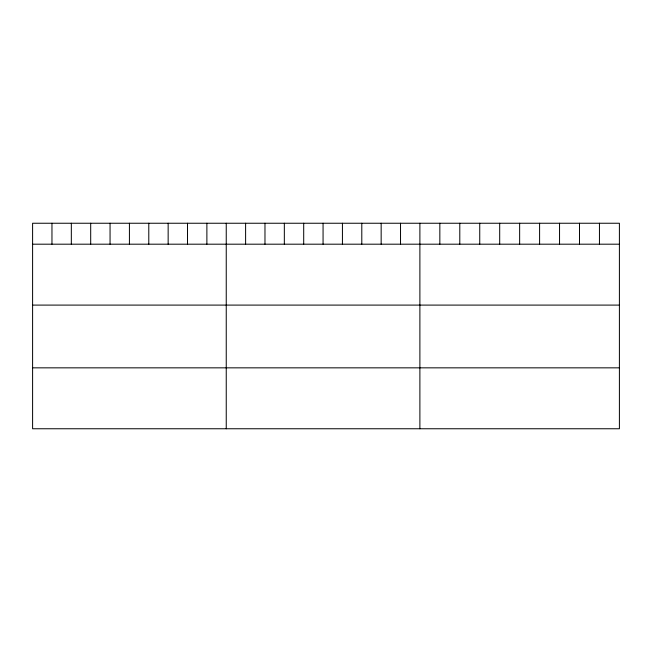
<?xml version="1.0" encoding="UTF-8"?>
<svg xmlns="http://www.w3.org/2000/svg" width="652" height="652" viewBox="0 0 652 652"><rect width="100%" height="100%" fill="white"/><g stroke="black" fill="none" stroke-linecap="round" stroke-linejoin="round"><path stroke-width="0.98" d="M619.4 244.19L619.4 428.755L32.6 428.755L32.6 223.245L619.4 223.245L619.4 244.19L32.6 244.19M32.6 305.095L619.4 305.095M32.6 367.842L619.4 367.842M599.449 223.245L599.449 244.19M579.498 223.245L579.498 244.19M559.546 223.245L559.546 244.19M539.595 223.245L539.595 244.19M519.644 223.245L519.644 244.19M499.693 223.245L499.693 244.19M479.742 223.245L479.742 244.19M459.79 223.245L459.79 244.19M439.839 223.245L439.839 244.19M419.888 223.245L419.888 428.755M400.524 223.245L400.524 244.19M381.159 223.245L381.159 244.19M361.795 223.245L361.795 244.19M342.43 223.245L342.43 244.19M323.066 223.245L323.066 244.19M303.702 223.245L303.702 244.19M284.337 223.245L284.337 244.19M264.973 223.245L264.973 244.19M245.608 223.245L245.608 244.19M226.244 223.245L226.244 428.755M206.88 223.245L206.88 244.19M187.515 223.245L187.515 244.19M168.151 223.245L168.151 244.19M148.786 223.245L148.786 244.19M129.422 223.245L129.422 244.19M110.058 223.245L110.058 244.19M90.693 223.245L90.693 244.19M71.329 223.245L71.329 244.19M51.964 223.245L51.964 244.19"/></g></svg>
